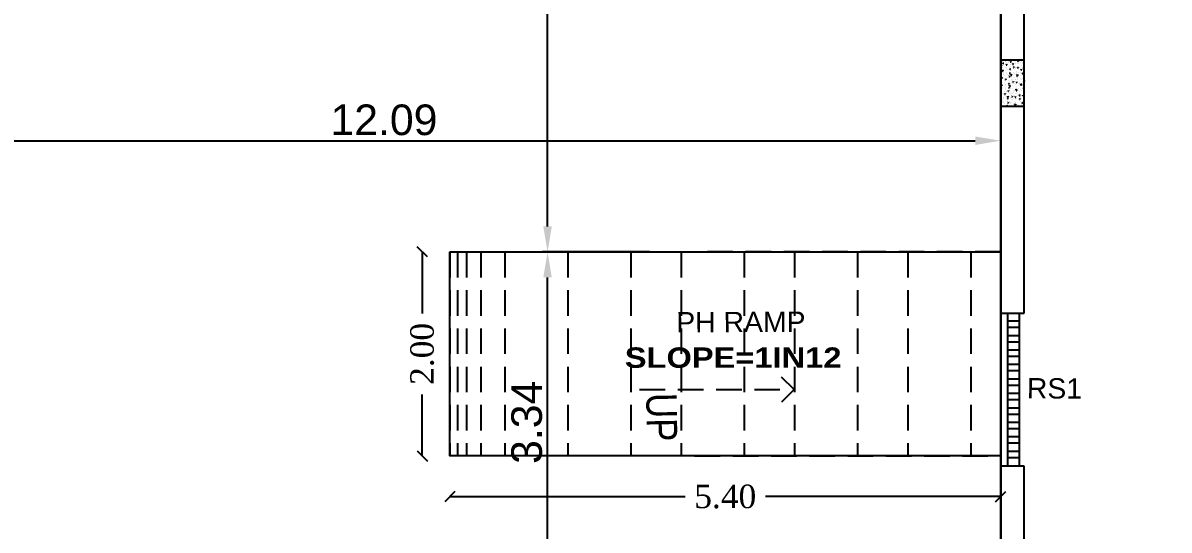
# Model space of a CAD drawing. Header units: metres. Extents: x 0 to 2048, y 111 to 219.
# Drawn here: x 1828.1 to 1839.33, y 153.96 to 158.93 of the extents above; entities that cross this region are included whole.
import ezdxf

# ---------------------------------------------------------------- set-up
doc = ezdxf.new("R2010")
doc.units = ezdxf.units.M
doc.header["$LTSCALE"] = 0.5
doc.header["$MEASUREMENT"] = 0
doc.header["$PDMODE"] = 3
doc.linetypes.add('( Dashed )', pattern=[0.75, 0.5, -0.25])
doc.linetypes.add('CONTIN', pattern=[0])
doc.layers.add('BLK_1_DA_RAMP_1', color=1, linetype='Continuous')
doc.layers.add('BLK_1_FLR_0_BLT_UP_AREA', color=27, linetype='Continuous')
doc.layers.add('layout bou', color=1, linetype='Continuous', lineweight=60)
doc.layers.add('layout bou @ 1', color=1, linetype='Continuous', lineweight=60)
doc.styles.add('200LT_S', font='arial.ttf', dxfattribs={"height": 0.3})
doc.styles.add('CENTGOTHIC', font='swissc.ttf')
doc.styles.add('PATTA & SITE', font='arial.ttf', dxfattribs={"height": 1.5})
doc.styles.get("Standard").update_dxf_attribs({"font": ''})
doc.styles.add('STYLE2', font='times.ttf')
doc.styles.get('Standard').set_extended_font_data('Arial Black')
doc.dimstyles.new('Building Arrow', dxfattribs={"dimscale": 0, "dimtxt": 1, "dimasz": 1, "dimexe": 0.18, "dimexo": 0.0625, "dimgap": 0.09, "dimtad": 0, "dimdec": 1, "dimzin": 0, "dimdsep": 46, "dimtxsty": 'Standard', "dimcen": 0.09, "dimse1": 1, "dimse2": 1, "dimclrt": 7, "dimadec": 1, "dimazin": 0, "dimtfac": 1, "dimtdec": 1, "dimtofl": 0, "dimtmove": 0, "dimatfit": 3, "dimfxl": 0, "dimtolj": 1, "dimtzin": 0, "dimarcsym": 0})
doc.dimstyles.new('Copy of ISO-25', dxfattribs={"dimscale": 0, "dimtxt": 0.23, "dimasz": 0.1, "dimexe": 1.25, "dimexo": 0.625, "dimgap": 0.11, "dimtad": 0, "dimtih": 1, "dimtoh": 1, "dimzin": 1, "dimdsep": 46, "dimtxsty": 'STYLE2', "dimblk": 'OBLIQUE', "dimcen": 0, "dimse1": 1, "dimse2": 1, "dimclrd": 1, "dimclrt": 3, "dimadec": 0, "dimazin": 2, "dimtfac": 1, "dimtix": 1, "dimtofl": 0, "dimtmove": 0, "dimatfit": 3, "dimfxl": 0, "dimtolj": 1, "dimarcsym": 0})

# ---------------------------------------------------------------- blocks, each defined once
blk = doc.blocks.new('*D4')
at = {"layer": 'Defpoints', "color": 0, "lineweight": -3}
for p in [(1730.174, 160.221), (1730.174, 160.221), (1916.252, 130.454)]:
    blk.add_point(p, dxfattribs=at)
at = {"layer": 'layout bou', "color": 0, "lineweight": -2}
for p, q in [((1731.162, 160.063), (1821.125, 145.672)), ((1915.264, 130.612), (1825.301, 145.004))]:
    blk.add_line(p, q, dxfattribs=at)
at = {"layer": 'layout bou', "color": 0, "lineweight": -3}
for points in [[(1731.188, 160.227), (1731.135, 159.898), (1730.174, 160.221)], [(1915.29, 130.777), (1915.238, 130.448), (1916.252, 130.454)]]:
    blk.add_solid(points, dxfattribs=at)
at = {"layer": 'layout bou', "color": 7, "lineweight": 15, "insert": (1823.213, 145.338), "char_height": 1, "attachment_point": 5, "rotation": 350.9115}
blk.add_mtext('\\A1;188.4', dxfattribs=at)
blk = doc.blocks.new('*D9')
at = {"layer": 'Defpoints', "color": 0, "lineweight": -3}
for p in [(1764.126, 208.032), (1764.126, 208.032), (1929.977, 145.704)]:
    blk.add_point(p, dxfattribs=at)
at = {"layer": 'layout bou', "color": 0, "lineweight": -2}
for p, q in [((1765.062, 207.68), (1845.087, 177.606)), ((1929.04, 146.056), (1849.016, 176.13))]:
    blk.add_line(p, q, dxfattribs=at)
at = {"layer": 'layout bou', "color": 0, "lineweight": -3}
for points in [[(1765.12, 207.836), (1765.003, 207.524), (1764.126, 208.032)], [(1929.099, 146.212), (1928.982, 145.9), (1929.977, 145.704)]]:
    blk.add_solid(points, dxfattribs=at)
at = {"layer": 'layout bou', "color": 7, "lineweight": 15, "insert": (1847.051, 176.868), "char_height": 1, "attachment_point": 5, "rotation": 339.4036}
blk.add_mtext('\\A1;177.2', dxfattribs=at)
blk = doc.blocks.new('_Oblique')
at = {"color": 0, "linetype": 'ByBlock', "lineweight": -2}
blk.add_line((-0.5, -0.5), (0.5, 0.5), dxfattribs=at)
blk = doc.blocks.new('*D34')
at = {"layer": 'BLK_1_DA_RAMP_1', "color": 2, "lineweight": -2}
for p, q in [((1832.009, 156.685), (1832.009, 156.082)), ((1832.009, 154.685), (1832.009, 155.287))]:
    blk.add_line(p, q, dxfattribs=at)
at = {"layer": 'Defpoints', "color": 0, "lineweight": -3}
for p in [(1832.009, 156.685), (1832.279, 156.685), (1834.279, 154.685)]:
    blk.add_point(p, dxfattribs=at)
at = {"layer": 'BLK_1_DA_RAMP_1', "color": 2, "lineweight": -2, "xscale": 0.1, "yscale": 0.1, "zscale": 0.1}
for p, rotation in [((1832.009, 156.685), 90), ((1832.009, 154.685), 270)]:
    blk.add_blockref('_Oblique', p, dxfattribs=dict(at, rotation=rotation))
at = {"layer": 'BLK_1_DA_RAMP_1', "color": 2, "lineweight": -3, "insert": (1832.009, 155.685), "char_height": 0.23, "attachment_point": 5, "rotation": 90, "style": 'STYLE2'}
blk.add_mtext('\\A1;2.00', dxfattribs=at)
blk = doc.blocks.new('*D35')
at = {"layer": 'BLK_1_DA_RAMP_1', "color": 1, "lineweight": -2}
for p, q in [((1832.279, 154.286), (1834.586, 154.286)), ((1837.679, 154.286), (1835.372, 154.286))]:
    blk.add_line(p, q, dxfattribs=at)
at = {"layer": 'Defpoints', "color": 0, "lineweight": -3}
for p in [(1832.279, 154.685), (1837.679, 154.685), (1837.679, 154.286)]:
    blk.add_point(p, dxfattribs=at)
at = {"layer": 'BLK_1_DA_RAMP_1', "color": 1, "lineweight": -2, "xscale": 0.1, "yscale": 0.1, "zscale": 0.1, "rotation": 180}
blk.add_blockref('_Oblique', (1832.279, 154.286), dxfattribs=at)
at = {"layer": 'BLK_1_DA_RAMP_1', "color": 1, "lineweight": -2, "xscale": 0.1, "yscale": 0.1, "zscale": 0.1}
blk.add_blockref('_Oblique', (1837.679, 154.286), dxfattribs=at)
at = {"layer": 'BLK_1_DA_RAMP_1', "color": 3, "lineweight": -3, "insert": (1834.979, 154.286), "char_height": 0.23, "attachment_point": 5, "style": 'STYLE2'}
blk.add_mtext('\\A1;5.40', dxfattribs=at)

msp = doc.modelspace()

# ---------------------------------------------------------------- linework, layer by layer
at = {"color": 0, "lineweight": -3}
for p, q in [((1837.90887, 156.08467), (1837.90887, 162.31467)), ((1837.67887, 162.08467), (1837.67887, 156.08467)), ((1837.67887, 156.08467), (1837.67887, 162.08467)), ((1837.67887, 156.08467), (1837.90887, 156.08467)), ((1837.67887, 154.58467), (1837.67887, 149.88467)), ((1837.67887, 149.88467), (1837.67887, 154.58467)), ((1837.90887, 154.58467), (1837.67887, 154.58467)), ((1837.90887, 153.34467), (1837.90887, 154.58467))]:
    msp.add_line(p, q, dxfattribs=at)
at = {"color": 8, "lineweight": -3}
for p, q in [((1837.67887, 149.88467), (1837.67887, 162.08467)), ((1837.74993, 156.08467), (1837.85878, 156.08467)), ((1837.74993, 154.58467), (1837.74993, 156.08467)), ((1837.85878, 156.08467), (1837.85878, 154.58467)), ((1837.74993, 156.00855), (1837.85878, 156.00855)), ((1837.74993, 155.94288), (1837.74993, 156.00855)), ((1837.85878, 155.94288), (1837.74993, 155.94288)), ((1837.85878, 156.00855), (1837.85878, 155.94288)), ((1837.74993, 155.86676), (1837.85878, 155.86676)), ((1837.74993, 155.8011), (1837.74993, 155.86676)), ((1837.85878, 155.86676), (1837.85878, 155.8011)), ((1837.85878, 155.8011), (1837.74993, 155.8011)), ((1837.74993, 155.72497), (1837.85878, 155.72497)), ((1837.74993, 155.65931), (1837.74993, 155.72497)), ((1837.85878, 155.72497), (1837.85878, 155.65931)), ((1837.85878, 155.65931), (1837.74993, 155.65931)), ((1837.74993, 155.58318), (1837.85878, 155.58318)), ((1837.74993, 155.51752), (1837.74993, 155.58318)), ((1837.85878, 155.51752), (1837.74993, 155.51752)), ((1837.85878, 155.58318), (1837.85878, 155.51752)), ((1835.65493, 155.33467), (1835.53135, 155.45849)), ((1837.74993, 155.4414), (1837.85878, 155.4414)), ((1837.74993, 155.37573), (1837.74993, 155.4414)), ((1837.85878, 155.37573), (1837.74993, 155.37573)), ((1837.85878, 155.4414), (1837.85878, 155.37573)), ((1835.65493, 155.33467), (1835.53135, 155.21085)), ((1837.74993, 155.29961), (1837.85878, 155.29961)), ((1837.74993, 155.23395), (1837.74993, 155.29961)), ((1837.85878, 155.29961), (1837.85878, 155.23395)), ((1837.85878, 155.23395), (1837.74993, 155.23395)), ((1837.74993, 155.15782), (1837.85878, 155.15782)), ((1837.74993, 155.09216), (1837.74993, 155.15782)), ((1837.85878, 155.15782), (1837.85878, 155.09216)), ((1837.85878, 155.09216), (1837.74993, 155.09216)), ((1837.74993, 155.01603), (1837.85878, 155.01603)), ((1837.74993, 154.95037), (1837.74993, 155.01603)), ((1837.85878, 154.95037), (1837.74993, 154.95037)), ((1837.85878, 155.01603), (1837.85878, 154.95037)), ((1837.74993, 154.87425), (1837.85878, 154.87425)), ((1837.74993, 154.80858), (1837.74993, 154.87425)), ((1837.85878, 154.80858), (1837.74993, 154.80858)), ((1837.85878, 154.87425), (1837.85878, 154.80858)), ((1837.74993, 154.73246), (1837.85878, 154.73246)), ((1837.74993, 154.6668), (1837.74993, 154.73246)), ((1837.85878, 154.73246), (1837.85878, 154.6668)), ((1837.85878, 154.6668), (1837.74993, 154.6668)), ((1837.85878, 154.58467), (1837.74993, 154.58467))]:
    msp.add_line(p, q, dxfattribs=at)
at = {"color": 7, "lineweight": -3}
for p, q in [((1833.23729, 156.93467), (1833.23729, 161.83467)), ((1825.83887, 157.77451), (1837.42887, 157.77451)), ((1833.23729, 153.59467), (1833.23729, 156.43467))]:
    msp.add_line(p, q, dxfattribs=at)
at = {"color": 252, "lineweight": -3}
for p, q in [((1837.67887, 158.77451), (1837.67887, 157.72451)), ((1834.23729, 156.68467), (1833.18729, 156.68467)), ((1834.23729, 156.68467), (1833.18729, 156.68467))]:
    msp.add_line(p, q, dxfattribs=at)
at = {"linetype": 'CONTIN', "lineweight": -3, "ltscale": 0.5}
for p, q in [((1837.67882, 158.56467), (1837.67882, 158.11467)), ((1837.90882, 158.56467), (1837.67882, 158.56467)), ((1837.90882, 158.11467), (1837.90882, 158.56467)), ((1837.67882, 158.11467), (1837.90882, 158.11467))]:
    msp.add_line(p, q, dxfattribs=at)
at = {"lineweight": -3}
for p, q in [((1837.68246, 158.51926), (1837.68108, 158.51037)), ((1837.68109, 158.51037), (1837.69058, 158.51148)), ((1837.68279, 158.51895), (1837.69091, 158.51116)), ((1837.68396, 158.50835), (1837.68396, 158.50835)), ((1837.68611, 158.54892), (1837.68611, 158.54892)), ((1837.68621, 158.56174), (1837.68621, 158.56174)), ((1837.68984, 158.54765), (1837.68984, 158.54765)), ((1837.69425, 158.55057), (1837.69425, 158.55057)), ((1837.69923, 158.5127), (1837.69923, 158.5127)), ((1837.7008, 158.53874), (1837.70027, 158.53276)), ((1837.70027, 158.53276), (1837.70654, 158.53392)), ((1837.7008, 158.53874), (1837.70654, 158.53392)), ((1837.72313, 158.54643), (1837.72313, 158.54643)), ((1837.72361, 158.52076), (1837.72361, 158.52076)), ((1837.73039, 158.5493), (1837.73039, 158.5493)), ((1837.73112, 158.52879), (1837.73112, 158.52879)), ((1837.73579, 158.52442), (1837.73244, 158.51944)), ((1837.73244, 158.51945), (1837.73848, 158.51742)), ((1837.73369, 158.52427), (1837.73369, 158.52427)), ((1837.73579, 158.52442), (1837.73848, 158.51742)), ((1837.73705, 158.54184), (1837.73705, 158.54184)), ((1837.75308, 158.55275), (1837.75308, 158.55275)), ((1837.75642, 158.54522), (1837.75642, 158.54522)), ((1837.76983, 158.52299), (1837.76983, 158.52299)), ((1837.77601, 158.55261), (1837.77549, 158.54663)), ((1837.77549, 158.54664), (1837.78176, 158.5478)), ((1837.77601, 158.55261), (1837.78176, 158.54779)), ((1837.78814, 158.52237), (1837.78814, 158.52237)), ((1837.78971, 158.544), (1837.78971, 158.544)), ((1837.79643, 158.53252), (1837.79505, 158.52363)), ((1837.79505, 158.52363), (1837.80455, 158.52474)), ((1837.79675, 158.53221), (1837.80487, 158.52442)), ((1837.80096, 158.55984), (1837.80096, 158.55984)), ((1837.81274, 158.54862), (1837.81274, 158.54862)), ((1837.823, 158.54278), (1837.823, 158.54278)), ((1837.8278, 158.53477), (1837.8278, 158.53477)), ((1837.8404, 158.53353), (1837.8404, 158.53353)), ((1837.84123, 158.55586), (1837.84123, 158.55586)), ((1837.84857, 158.55978), (1837.84521, 158.5548)), ((1837.84521, 158.55481), (1837.85126, 158.55278)), ((1837.84857, 158.55978), (1837.85126, 158.55278)), ((1837.85108, 158.56467), (1837.85071, 158.56051)), ((1837.85071, 158.56051), (1837.85698, 158.56167)), ((1837.8534, 158.56467), (1837.85698, 158.56167)), ((1837.85629, 158.54157), (1837.85629, 158.54157)), ((1837.85775, 158.52849), (1837.85775, 158.52849)), ((1837.87485, 158.5451), (1837.87485, 158.5451)), ((1837.87971, 158.55246), (1837.87971, 158.55246)), ((1837.87984, 158.50723), (1837.87984, 158.50723)), ((1837.88957, 158.54035), (1837.88957, 158.54035)), ((1837.89233, 158.53638), (1837.89233, 158.53638)), ((1837.67945, 158.40159), (1837.67945, 158.40159)), ((1837.6817, 158.45497), (1837.6817, 158.45497)), ((1837.68825, 158.39528), (1837.68772, 158.38931)), ((1837.68825, 158.39528), (1837.69399, 158.39046)), ((1837.69553, 158.46473), (1837.69217, 158.45975)), ((1837.69218, 158.45976), (1837.69822, 158.45773)), ((1837.69399, 158.46104), (1837.70026, 158.46219)), ((1837.69452, 158.46701), (1837.694, 158.46103)), ((1837.69452, 158.46701), (1837.70027, 158.46219)), ((1837.69553, 158.46473), (1837.69822, 158.45773)), ((1837.69612, 158.4906), (1837.69612, 158.4906)), ((1837.69624, 158.49714), (1837.69624, 158.49714)), ((1837.70374, 158.4452), (1837.70374, 158.4452)), ((1837.70614, 158.43228), (1837.70614, 158.43228)), ((1837.70755, 158.44954), (1837.70755, 158.44954)), ((1837.71078, 158.39386), (1837.71078, 158.39386)), ((1837.71084, 158.42451), (1837.71084, 158.42451)), ((1837.7191, 158.41399), (1837.7191, 158.41399)), ((1837.72136, 158.46737), (1837.72136, 158.46737)), ((1837.72953, 158.49592), (1837.72953, 158.49592)), ((1837.73253, 158.43508), (1837.73253, 158.43508)), ((1837.73479, 158.48846), (1837.73479, 158.48846)), ((1837.73703, 158.44398), (1837.73703, 158.44398)), ((1837.73867, 158.48639), (1837.73867, 158.48639)), ((1837.74113, 158.47047), (1837.74113, 158.47047)), ((1837.74699, 158.42324), (1837.74699, 158.42324)), ((1837.75028, 158.3982), (1837.75028, 158.3982)), ((1837.75114, 158.41215), (1837.75114, 158.41215)), ((1837.76282, 158.49471), (1837.76282, 158.49471)), ((1837.76346, 158.40916), (1837.76294, 158.40318)), ((1837.76294, 158.40319), (1837.76921, 158.40434)), ((1837.76309, 158.49443), (1837.76309, 158.49443)), ((1837.76346, 158.40916), (1837.76921, 158.40434)), ((1837.76805, 158.4404), (1837.76469, 158.43542)), ((1837.76469, 158.43543), (1837.77073, 158.4334)), ((1837.76804, 158.4404), (1837.77073, 158.43339)), ((1837.76921, 158.47491), (1837.77548, 158.47607)), ((1837.76974, 158.48089), (1837.76922, 158.47491)), ((1837.76974, 158.48089), (1837.77548, 158.47606)), ((1837.77032, 158.44277), (1837.77032, 158.44277)), ((1837.7731, 158.43611), (1837.7731, 158.43611)), ((1837.77313, 158.49796), (1837.77313, 158.49796)), ((1837.77811, 158.46009), (1837.77811, 158.46009)), ((1837.77987, 158.4258), (1837.77849, 158.4169)), ((1837.7785, 158.41691), (1837.788, 158.41801)), ((1837.7802, 158.42548), (1837.78832, 158.41769)), ((1837.78363, 158.4156), (1837.78363, 158.4156)), ((1837.78589, 158.46899), (1837.78589, 158.46899)), ((1837.78643, 158.39693), (1837.78643, 158.39693)), ((1837.79611, 158.49349), (1837.79611, 158.49349)), ((1837.80361, 158.44155), (1837.80361, 158.44155)), ((1837.80831, 158.50009), (1837.80495, 158.49511)), ((1837.80495, 158.49512), (1837.811, 158.49309)), ((1837.80831, 158.50009), (1837.81099, 158.49309)), ((1837.80927, 158.49669), (1837.80927, 158.49669)), ((1837.81257, 158.47165), (1837.81257, 158.47165)), ((1837.81755, 158.43378), (1837.81755, 158.43378)), ((1837.82275, 158.4903), (1837.82275, 158.4903)), ((1837.82329, 158.42801), (1837.82329, 158.42801)), ((1837.82554, 158.48139), (1837.82554, 158.48139)), ((1837.8294, 158.49227), (1837.8294, 158.49227)), ((1837.83276, 158.43198), (1837.83276, 158.43198)), ((1837.83446, 158.39571), (1837.83446, 158.39571)), ((1837.83672, 158.44909), (1837.83672, 158.44909)), ((1837.8369, 158.44034), (1837.8369, 158.44034)), ((1837.84056, 158.41607), (1837.8372, 158.41109)), ((1837.83721, 158.4111), (1837.84325, 158.40907)), ((1837.83868, 158.42303), (1837.83816, 158.41706)), ((1837.83816, 158.41706), (1837.84443, 158.41822)), ((1837.83868, 158.42303), (1837.84443, 158.41821)), ((1837.83898, 158.50247), (1837.83898, 158.50247)), ((1837.84056, 158.41607), (1837.84325, 158.40906)), ((1837.84443, 158.48879), (1837.8507, 158.48994)), ((1837.84496, 158.49476), (1837.84444, 158.48878)), ((1837.84496, 158.49476), (1837.8507, 158.48994)), ((1837.84871, 158.47038), (1837.84871, 158.47038)), ((1837.85201, 158.44534), (1837.85201, 158.44534)), ((1837.857, 158.40747), (1837.857, 158.40747)), ((1837.86269, 158.49106), (1837.86269, 158.49106)), ((1837.86776, 158.47018), (1837.86776, 158.47018)), ((1837.87018, 158.43912), (1837.87018, 158.43912)), ((1837.88082, 158.47576), (1837.87747, 158.47078)), ((1837.87747, 158.47079), (1837.88351, 158.46876)), ((1837.87777, 158.41186), (1837.87777, 158.41186)), ((1837.88082, 158.47576), (1837.88351, 158.46875)), ((1837.88782, 158.42962), (1837.88782, 158.42962)), ((1837.88816, 158.44407), (1837.88816, 158.44407)), ((1837.88972, 158.49414), (1837.88972, 158.49414)), ((1837.89008, 158.483), (1837.89008, 158.483)), ((1837.89145, 158.41904), (1837.89145, 158.41904)), ((1837.89384, 158.43905), (1837.89246, 158.43016)), ((1837.89246, 158.43016), (1837.90196, 158.43127)), ((1837.89417, 158.43874), (1837.90228, 158.43095)), ((1837.89598, 158.48984), (1837.89598, 158.48984)), ((1837.89973, 158.43582), (1837.89973, 158.43582)), ((1837.90347, 158.4379), (1837.90347, 158.4379)), ((1837.68144, 158.31759), (1837.68771, 158.31874)), ((1837.68197, 158.32356), (1837.68145, 158.31758)), ((1837.68197, 158.32356), (1837.68772, 158.31874)), ((1837.68389, 158.34456), (1837.68389, 158.34456)), ((1837.68752, 158.32102), (1837.68417, 158.31604)), ((1837.68417, 158.31605), (1837.69021, 158.31402)), ((1837.6847, 158.34979), (1837.6847, 158.34979)), ((1837.68752, 158.32102), (1837.69021, 158.31401)), ((1837.68772, 158.38931), (1837.69399, 158.39047)), ((1837.688, 158.32475), (1837.688, 158.32475)), ((1837.69139, 158.29262), (1837.69139, 158.29262)), ((1837.69298, 158.28688), (1837.69298, 158.28688)), ((1837.71459, 158.30723), (1837.71459, 158.30723)), ((1837.71583, 158.38664), (1837.71583, 158.38664)), ((1837.71615, 158.37396), (1837.71615, 158.37396)), ((1837.71685, 158.36061), (1837.71685, 158.36061)), ((1837.71718, 158.34335), (1837.71718, 158.34335)), ((1837.72414, 158.32348), (1837.72414, 158.32348)), ((1837.72778, 158.38071), (1837.72443, 158.37573)), ((1837.72443, 158.37574), (1837.73047, 158.37371)), ((1837.72468, 158.29141), (1837.72468, 158.29141)), ((1837.72616, 158.31564), (1837.72616, 158.31564)), ((1837.72744, 158.29845), (1837.72744, 158.29845)), ((1837.72778, 158.38071), (1837.73047, 158.3737)), ((1837.72802, 158.32831), (1837.72802, 158.32831)), ((1837.73028, 158.38169), (1837.73028, 158.38169)), ((1837.74407, 158.39264), (1837.74407, 158.39264)), ((1837.75047, 158.34213), (1837.75047, 158.34213)), ((1837.75527, 158.36033), (1837.75527, 158.36033)), ((1837.75666, 158.33146), (1837.76293, 158.33262)), ((1837.75719, 158.33743), (1837.75667, 158.33146)), ((1837.76004, 158.29668), (1837.75668, 158.29171)), ((1837.75668, 158.29171), (1837.76272, 158.28969)), ((1837.75719, 158.33743), (1837.76293, 158.33261)), ((1837.75797, 158.29019), (1837.75797, 158.29019)), ((1837.76004, 158.29668), (1837.76272, 158.28968)), ((1837.76115, 158.35383), (1837.76115, 158.35383)), ((1837.76332, 158.31907), (1837.76194, 158.31018)), ((1837.76195, 158.31018), (1837.77144, 158.31129)), ((1837.76358, 158.29717), (1837.76358, 158.29717)), ((1837.76365, 158.31876), (1837.77177, 158.31097)), ((1837.77116, 158.29551), (1837.77116, 158.29551)), ((1837.77736, 158.39142), (1837.77736, 158.39142)), ((1837.77912, 158.30884), (1837.77912, 158.30884)), ((1837.78138, 158.36222), (1837.78138, 158.36222)), ((1837.78311, 158.37779), (1837.78311, 158.37779)), ((1837.78376, 158.34091), (1837.78376, 158.34091)), ((1837.78972, 158.3719), (1837.78972, 158.3719)), ((1837.79126, 158.28897), (1837.79126, 158.28897)), ((1837.79312, 158.31948), (1837.79312, 158.31948)), ((1837.79471, 158.33402), (1837.79471, 158.33402)), ((1837.8003, 158.35637), (1837.79694, 158.3514)), ((1837.79694, 158.3514), (1837.80299, 158.34938)), ((1837.8003, 158.35637), (1837.80299, 158.34937)), ((1837.81065, 158.39021), (1837.81065, 158.39021)), ((1837.81705, 158.3397), (1837.81705, 158.3397)), ((1837.81878, 158.32124), (1837.81878, 158.32124)), ((1837.82103, 158.37462), (1837.82103, 158.37462)), ((1837.82455, 158.28776), (1837.82455, 158.28776)), ((1837.82587, 158.37062), (1837.82587, 158.37062)), ((1837.82917, 158.34559), (1837.82917, 158.34559)), ((1837.82995, 158.28894), (1837.82995, 158.28894)), ((1837.83188, 158.34534), (1837.83815, 158.34649)), ((1837.83241, 158.35131), (1837.83189, 158.34533)), ((1837.83221, 158.34233), (1837.83221, 158.34233)), ((1837.83241, 158.35131), (1837.83815, 158.34649)), ((1837.83415, 158.30772), (1837.83415, 158.30772)), ((1837.84277, 158.37367), (1837.84277, 158.37367)), ((1837.84394, 158.38899), (1837.84394, 158.38899)), ((1837.85034, 158.33848), (1837.85034, 158.33848)), ((1837.85279, 158.31535), (1837.85279, 158.31535)), ((1837.85784, 158.28654), (1837.85784, 158.28654)), ((1837.86531, 158.34432), (1837.86531, 158.34432)), ((1837.86861, 158.31928), (1837.86861, 158.31928)), ((1837.87281, 158.33204), (1837.86946, 158.32707)), ((1837.86946, 158.32707), (1837.8755, 158.32505)), ((1837.87281, 158.33204), (1837.8755, 158.32504)), ((1837.87359, 158.28141), (1837.87359, 158.28141)), ((1837.87729, 158.33233), (1837.87591, 158.32344)), ((1837.87591, 158.32344), (1837.88541, 158.32455)), ((1837.87723, 158.38778), (1837.87723, 158.38778)), ((1837.87761, 158.33202), (1837.88573, 158.32423)), ((1837.88331, 158.32285), (1837.88331, 158.32285)), ((1837.88363, 158.33727), (1837.88363, 158.33727)), ((1837.88556, 158.37624), (1837.88556, 158.37624)), ((1837.88778, 158.35354), (1837.88778, 158.35354)), ((1837.89113, 158.28533), (1837.89113, 158.28533)), ((1837.89644, 158.38116), (1837.89644, 158.38116)), ((1837.89779, 158.29522), (1837.89779, 158.29522)), ((1837.90135, 158.29346), (1837.90083, 158.28748)), ((1837.90083, 158.28749), (1837.90709, 158.28864)), ((1837.90135, 158.29346), (1837.9071, 158.28864)), ((1837.90475, 158.31801), (1837.90475, 158.31801)), ((1837.90763, 158.36518), (1837.9071, 158.35921)), ((1837.9071, 158.35921), (1837.90882, 158.35953)), ((1837.90763, 158.36518), (1837.90882, 158.36418)), ((1837.90805, 158.29298), (1837.90805, 158.29298)), ((1837.67882, 158.24921), (1837.68144, 158.24701)), ((1837.67882, 158.24653), (1837.68144, 158.24702)), ((1837.67951, 158.1773), (1837.67882, 158.17628)), ((1837.67882, 158.17144), (1837.6822, 158.17031)), ((1837.67951, 158.1773), (1837.6822, 158.1703)), ((1837.68651, 158.20313), (1837.68651, 158.20313)), ((1837.69843, 158.24128), (1837.69843, 158.24128)), ((1837.7013, 158.22373), (1837.7013, 158.22373)), ((1837.70459, 158.19869), (1837.70459, 158.19869)), ((1837.70483, 158.19077), (1837.70483, 158.19077)), ((1837.71008, 158.20046), (1837.71008, 158.20046)), ((1837.71234, 158.25385), (1837.71234, 158.25385)), ((1837.71977, 158.23699), (1837.71642, 158.23202)), ((1837.71642, 158.23202), (1837.72246, 158.23)), ((1837.71977, 158.23699), (1837.72246, 158.22999)), ((1837.72126, 158.16817), (1837.72126, 158.16817)), ((1837.72351, 158.22155), (1837.72351, 158.22155)), ((1837.72577, 158.27493), (1837.72577, 158.27493)), ((1837.73172, 158.24006), (1837.73172, 158.24006)), ((1837.73242, 158.26057), (1837.73242, 158.26057)), ((1837.73617, 158.25732), (1837.73617, 158.25732)), ((1837.73812, 158.18955), (1837.73812, 158.18955)), ((1837.74074, 158.19742), (1837.74074, 158.19742)), ((1837.74403, 158.17239), (1837.74403, 158.17239)), ((1837.74411, 158.18801), (1837.75038, 158.18917)), ((1837.74464, 158.19398), (1837.74412, 158.188)), ((1837.74464, 158.19398), (1837.75038, 158.18916)), ((1837.74677, 158.21235), (1837.74539, 158.20345)), ((1837.7454, 158.20346), (1837.75489, 158.20456)), ((1837.74618, 158.19901), (1837.74618, 158.19901)), ((1837.7471, 158.21203), (1837.75522, 158.20424)), ((1837.75091, 158.26571), (1837.75039, 158.25973)), ((1837.75039, 158.25973), (1837.75666, 158.26089)), ((1837.75091, 158.26571), (1837.75666, 158.26089)), ((1837.76501, 158.23885), (1837.76501, 158.23885)), ((1837.76688, 158.27214), (1837.76688, 158.27214)), ((1837.77141, 158.18834), (1837.77141, 158.18834)), ((1837.77187, 158.23427), (1837.77187, 158.23427)), ((1837.77461, 158.20207), (1837.77461, 158.20207)), ((1837.77687, 158.25546), (1837.77687, 158.25546)), ((1837.78018, 158.17111), (1837.78018, 158.17111)), ((1837.78117, 158.2372), (1837.78117, 158.2372)), ((1837.79229, 158.21266), (1837.78893, 158.20769)), ((1837.78893, 158.20769), (1837.79498, 158.20566)), ((1837.79118, 158.17888), (1837.79118, 158.17888)), ((1837.79229, 158.21266), (1837.79498, 158.20566)), ((1837.7983, 158.23763), (1837.7983, 158.23763)), ((1837.80302, 158.27087), (1837.80302, 158.27087)), ((1837.80313, 158.26116), (1837.80313, 158.26116)), ((1837.8047, 158.18712), (1837.8047, 158.18712)), ((1837.80632, 158.24583), (1837.80632, 158.24583)), ((1837.81131, 158.20796), (1837.81131, 158.20796)), ((1837.81314, 158.20284), (1837.81314, 158.20284)), ((1837.81427, 158.21448), (1837.81427, 158.21448)), ((1837.81652, 158.26786), (1837.81652, 158.26786)), ((1837.81933, 158.20188), (1837.8256, 158.20304)), ((1837.81986, 158.20786), (1837.81934, 158.20188)), ((1837.81986, 158.20786), (1837.8256, 158.20304)), ((1837.82544, 158.18218), (1837.82544, 158.18218)), ((1837.82613, 158.27958), (1837.82561, 158.27361)), ((1837.82561, 158.27361), (1837.83188, 158.27477)), ((1837.82613, 158.27958), (1837.83188, 158.27476)), ((1837.8277, 158.23556), (1837.8277, 158.23556)), ((1837.83255, 158.27235), (1837.8292, 158.26738)), ((1837.8292, 158.26738), (1837.83524, 158.26536)), ((1837.83159, 158.23641), (1837.83159, 158.23641)), ((1837.83255, 158.27235), (1837.83524, 158.26535)), ((1837.83799, 158.1859), (1837.83799, 158.1859)), ((1837.84247, 158.24456), (1837.84247, 158.24456)), ((1837.84576, 158.21953), (1837.84576, 158.21953)), ((1837.85075, 158.18165), (1837.85075, 158.18165)), ((1837.86073, 158.22561), (1837.85935, 158.21671)), ((1837.85936, 158.21672), (1837.86886, 158.21782)), ((1837.86106, 158.22529), (1837.86918, 158.2175)), ((1837.8648, 158.18833), (1837.86145, 158.18336)), ((1837.86145, 158.18336), (1837.86749, 158.18133)), ((1837.8628, 158.25703), (1837.8628, 158.25703)), ((1837.8648, 158.18833), (1837.86749, 158.18133)), ((1837.86488, 158.2352), (1837.86488, 158.2352)), ((1837.87128, 158.18469), (1837.87128, 158.18469)), ((1837.87281, 158.19871), (1837.87281, 158.19871)), ((1837.8788, 158.21609), (1837.8788, 158.21609)), ((1837.88105, 158.26947), (1837.88105, 158.26947)), ((1837.88191, 158.21825), (1837.88191, 158.21825)), ((1837.8852, 158.19322), (1837.8852, 158.19322)), ((1837.89508, 158.22173), (1837.89455, 158.21575)), ((1837.89455, 158.21576), (1837.90082, 158.21692)), ((1837.89508, 158.22173), (1837.90082, 158.21691)), ((1837.89817, 158.23398), (1837.89817, 158.23398)), ((1837.90507, 158.24802), (1837.90171, 158.24305)), ((1837.90171, 158.24305), (1837.90775, 158.24102)), ((1837.90457, 158.18347), (1837.90457, 158.18347)), ((1837.90507, 158.24802), (1837.90775, 158.24102)), ((1837.9078, 158.2369), (1837.9078, 158.2369)), ((1837.67904, 158.14005), (1837.67904, 158.14005)), ((1837.69652, 158.14482), (1837.69652, 158.14482)), ((1837.70782, 158.14708), (1837.70782, 158.14708)), ((1837.70958, 158.16082), (1837.70958, 158.16082)), ((1837.71233, 158.13883), (1837.71233, 158.13883)), ((1837.719, 158.11478), (1837.719, 158.11478)), ((1837.73836, 158.12226), (1837.73784, 158.11628)), ((1837.73784, 158.11628), (1837.74411, 158.11744)), ((1837.73836, 158.12226), (1837.74411, 158.11743)), ((1837.74562, 158.13761), (1837.74562, 158.13761)), ((1837.75203, 158.15297), (1837.74867, 158.148)), ((1837.74867, 158.148), (1837.75472, 158.14597)), ((1837.74902, 158.13451), (1837.74902, 158.13451)), ((1837.75203, 158.15297), (1837.75472, 158.14597)), ((1837.75619, 158.14069), (1837.75619, 158.14069)), ((1837.77236, 158.14869), (1837.77236, 158.14869)), ((1837.77891, 158.1364), (1837.77891, 158.1364)), ((1837.78348, 158.14608), (1837.78348, 158.14608)), ((1837.80119, 158.12056), (1837.80119, 158.12056)), ((1837.81201, 158.16109), (1837.81201, 158.16109)), ((1837.8122, 158.13518), (1837.8122, 158.13518)), ((1837.81358, 158.13613), (1837.81306, 158.13015)), ((1837.81306, 158.13016), (1837.81933, 158.13131)), ((1837.81358, 158.13613), (1837.81933, 158.13131)), ((1837.81962, 158.14481), (1837.81962, 158.14481)), ((1837.82454, 158.12864), (1837.82119, 158.12367)), ((1837.82119, 158.12367), (1837.82723, 158.12164)), ((1837.82292, 158.11977), (1837.82292, 158.11977)), ((1837.82315, 158.14452), (1837.82315, 158.14452)), ((1837.82319, 158.1288), (1837.82319, 158.1288)), ((1837.82454, 158.12864), (1837.82723, 158.12164)), ((1837.84418, 158.11888), (1837.84353, 158.11467)), ((1837.84451, 158.11857), (1837.84857, 158.11467)), ((1837.84549, 158.13397), (1837.84549, 158.13397)), ((1837.85906, 158.1185), (1837.85906, 158.1185)), ((1837.87654, 158.16271), (1837.87654, 158.16271)), ((1837.87878, 158.13275), (1837.87878, 158.13275)), ((1837.88282, 158.14039), (1837.88282, 158.14039)), ((1837.8888, 158.15001), (1837.88828, 158.14403)), ((1837.88828, 158.14403), (1837.89454, 158.14519)), ((1837.8888, 158.15001), (1837.89455, 158.14518)), ((1837.89019, 158.15535), (1837.89019, 158.15535))]:
    msp.add_line(p, q, dxfattribs=at)
at = {"linetype": '( Dashed )', "lineweight": -3}
for p, q in [((1832.27887, 156.68467), (1832.27887, 154.68467)), ((1832.3549, 156.68467), (1832.3549, 154.68467)), ((1832.44361, 156.68467), (1832.44361, 154.68467)), ((1832.583, 156.68467), (1832.583, 154.68467)), ((1832.81744, 156.68467), (1832.81744, 154.68467)), ((1833.43584, 156.68467), (1833.43584, 154.68467)), ((1834.05437, 156.68467), (1834.05437, 154.68467)), ((1834.54666, 156.68467), (1834.54666, 154.68467)), ((1837.67887, 156.68467), (1834.67887, 156.68467)), ((1835.1652, 156.68467), (1835.1652, 154.68467)), ((1835.65749, 156.68467), (1835.65749, 154.68467)), ((1836.27602, 156.68467), (1836.27602, 154.68467)), ((1836.76831, 156.68467), (1836.76831, 154.68467)), ((1837.38539, 156.68467), (1837.38539, 154.68467)), ((1834.13987, 155.33467, 0), (1835.65493, 155.33467)), ((1834.67887, 154.68467), (1837.67887, 154.68467))]:
    msp.add_line(p, q, dxfattribs=at)
at = {"color": 7, "lineweight": -3}
for points in [[(1837.42887, 157.81617), (1837.42887, 157.73284), (1837.67887, 157.77451)], [(1833.19563, 156.93467), (1833.27896, 156.93467), (1833.23729, 156.68467)], [(1833.19563, 156.43467), (1833.27896, 156.43467), (1833.23729, 156.68467)]]:
    msp.add_solid(points, dxfattribs=at)
at = {"layer": 'BLK_1_DA_RAMP_1', "color": 1, "lineweight": -3}
msp.add_lwpolyline([(1832.27887, 156.68467), (1837.67887, 156.68467), (1837.67887, 154.68467), (1832.27887, 154.68467), (1832.27887, 156.68467), (1832.27887, 156.68467)], dxfattribs=at)
at = {"layer": 'BLK_1_FLR_0_BLT_UP_AREA', "color": 27, "lineweight": -3, "ltscale": 3}
msp.add_lwpolyline([(1825.35887, 162.08467), (1825.35887, 159.08467), (1830.23487, 159.08467), (1830.23487, 162.08467), (1837.67887, 162.08467), (1837.67887, 149.88467), (1852.92887, 149.88467), (1852.92887, 177.33467), (1822.42887, 177.33467), (1822.42887, 162.08467)], close=True, dxfattribs=at)

# ---------------------------------------------------------------- texts
at = {"lineweight": -3, "style": 'PATTA & SITE'}
for s, rotation, p in [('PH RAMP', 0.267404, (1834.49875, 155.89557)), ('RS1', 359.619539, (1837.93443, 155.24938, 0))]:
    msp.add_text(s, height=0.199101, rotation=rotation, dxfattribs=at).set_placement(p)
at = {"linetype": '( Dashed )', "lineweight": -3, "style": 'CENTGOTHIC'}
msp.add_text('UP', height=0.298651, rotation=270.97466, dxfattribs=at).set_placement((1834.20342, 155.29921))
at = {"lineweight": -3, "insert": (1831.63387, 157.97768), "char_height": 0.3, "attachment_point": 5, "style": '200LT_S'}
msp.add_mtext('12.09', dxfattribs=at)
at = {"lineweight": -3, "insert": (1833.03402, 155.01467), "char_height": 0.3, "attachment_point": 5, "rotation": 90, "style": '200LT_S'}
msp.add_mtext('3.34', dxfattribs=at)
at = {"layer": 'BLK_1_DA_RAMP_1', "color": 1, "lineweight": -3, "ltscale": 2, "insert": (1833.99428, 155.74851), "char_height": 0.2, "width": 2.4139321, "attachment_point": 1}
msp.add_mtext('SLOPE=1IN12', dxfattribs=at)

# ---------------------------------------------------------------- dimensions: what is measured, and where the dimension line sits
at = {"layer": 'BLK_1_DA_RAMP_1', "color": 2, "lineweight": -3}
dim = msp.add_linear_dim(base=(1832.00943, 156.68467), p1=(1834.27887, 154.68467), p2=(1832.27887, 156.68467), angle=90, dimstyle='Copy of ISO-25', override={"dimscale": 1, "dimclrd": 2, "dimclrt": 2}, dxfattribs=at)
dim.commit()
dim.dimension.update_dxf_attribs({"geometry": '*D34', "text_midpoint": (1832.00943, 155.68467), "dimtype": 160, "text_rotation": 90})
at = {"layer": 'BLK_1_DA_RAMP_1', "color": 1, "lineweight": -3}
dim = msp.add_aligned_dim(p1=(1832.27887, 154.68467), p2=(1837.67887, 154.68467), distance=-0.3989, dimstyle='Copy of ISO-25', override={"dimscale": 1}, dxfattribs=at)
dim.commit()
dim.dimension.update_dxf_attribs({"geometry": '*D35', "text_midpoint": (1834.97887, 154.28577)})
at = {"layer": 'layout bou @ 1', "color": 8, "lineweight": 15}
for p1, p2, picture, middle in [((1929.97654, 145.70445), (1764.12569, 208.03165), '*D9', (1847.05112, 176.86805)), ((1916.25154, 130.45445), (1730.17408, 160.22078), '*D4', (1823.21281, 145.33762))]:
    dim = msp.add_aligned_dim(p1=p1, p2=p2, distance=0, dimstyle='Building Arrow', override={"dimscale": 1, "dimtix": 0, "dimtofl": 0, "dimtmove": 0, "dimatfit": 3}, dxfattribs=at)
    dim.commit()
    dim.dimension.update_dxf_attribs({"geometry": picture, "text_midpoint": middle})

doc.saveas('drawing.dxf')
